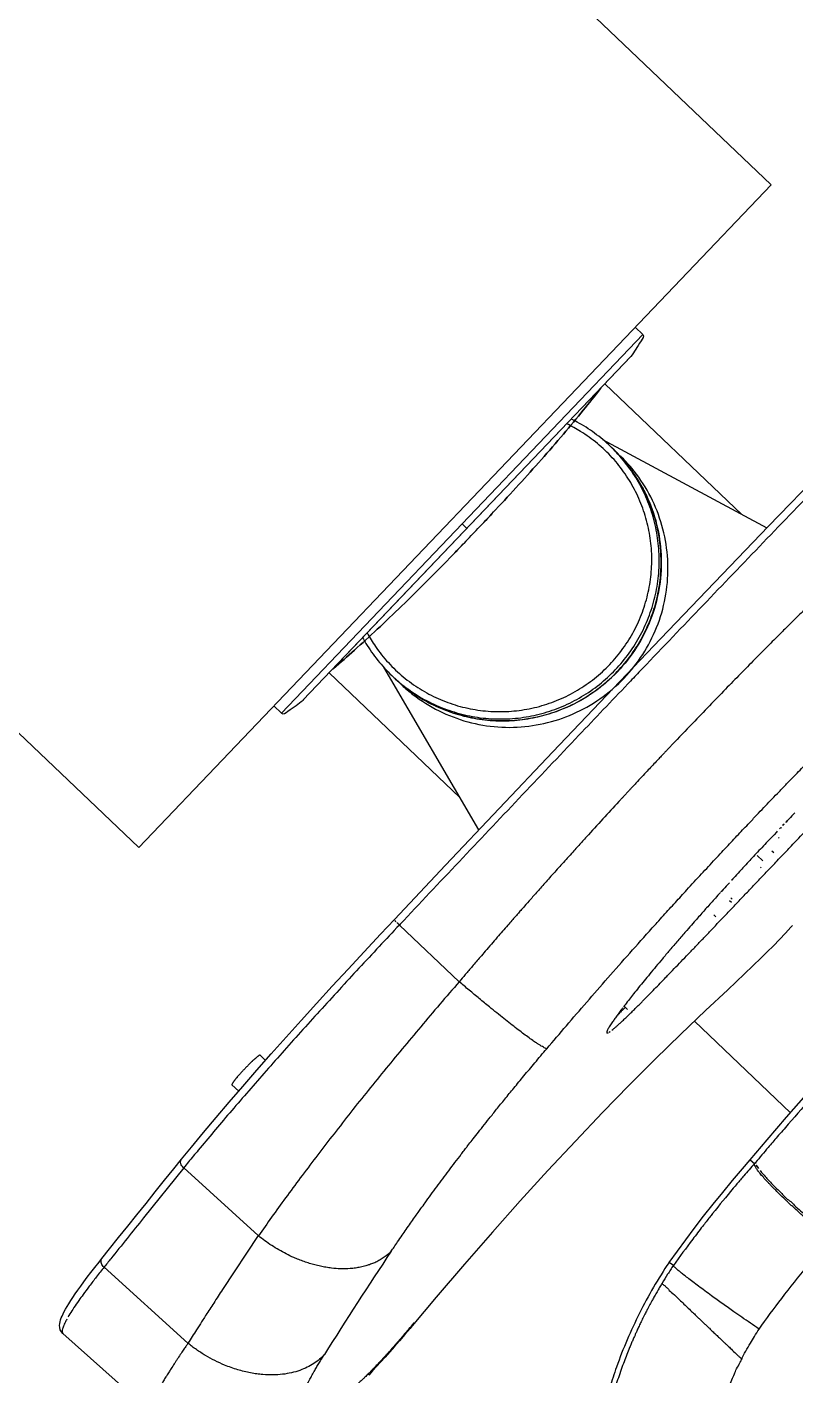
# Model space of a CAD drawing. Header units: millimetres. Extents: x 1145859089 to 1147511753, y -1047484727 to -1047247487.
# Drawn here: x 1146331046 to 1146331192.7, y -1047436878 to -1047436620.4 of the extents above; entities that cross this region are included whole.
import ezdxf
from ezdxf.xclip import XClip

# ---------------------------------------------------------------- set-up
doc = ezdxf.new("R2010")
doc.units = ezdxf.units.MM
doc.header["$LTSCALE"] = 100
doc.header["$MEASUREMENT"] = 0
doc.header["$XCLIPFRAME"] = 2
doc.linetypes.add('CENTERX2', pattern=[4, 2.5, -0.5, 0.5, -0.5])
doc.layers.get('0').update_dxf_attribs({"linetype": 'CONTINUOUS'})
for name, color, linetype in [('L-지중매입', 3, 'CENTERX2'), ('XREF', 135, 'CONTINUOUS'), ('단지배치도$0$W240910', 135, 'CONTINUOUS')]:
    doc.layers.add(name, color=color, linetype=linetype)

# ---------------------------------------------------------------- blocks, each defined once
blk = doc.blocks.new('단지배치도$0$zw$9902')
at = {"layer": '단지배치도$0$W240910', "linetype": 'ByBlock', "ltscale": 20}
for p, q in [((62514.49, -65281.25), (62395.73, -65168.01)), ((62393.73, -65407.9), (62514.49, -65281.25)), ((62393.73, -65407.9), (62274.96, -65294.66)), ((62490, -65309.83), (62488.55, -65308.45)), ((62490, -65309.83), (62420.99, -65382.21)), ((62487.7, -65314.08), (62425.15, -65379.68)), ((62487.67, -65314.11), (62430.75, -65373.81)), ((62482.74, -65319.28), (62508.89, -65344.22)), ((62482.74, -65319.28), (62508.89, -65344.22)), ((62482.33, -65329.91), (62513.71, -65346.82)), ((62483.82, -65331.23), (62484.18, -65331.58)), ((62484.21, -65331.6), (62484.18, -65331.58)), ((62484.22, -65331.61), (62484.21, -65331.6)), ((62514.03, -65346.48), (62524.37, -65335.76)), ((62456.42, -65346.89), (62455.5, -65346.02)), ((62458.8, -65346.62), (62456.25, -65349.3)), ((62458.8, -65346.62), (62458.84, -65346.58)), ((62458.87, -65346.55), (62458.84, -65346.58)), ((62503.71, -65357.23), (62514.03, -65346.48)), ((62456.19, -65349.36), (62456.21, -65349.33)), ((62456.25, -65349.3), (62456.21, -65349.33)), ((62493.4, -65368.01), (62503.71, -65357.23)), ((62483.1, -65378.8), (62493.4, -65368.01)), ((62458.7, -65404.52), (62440.52, -65373.41)), ((62430.09, -65374.51), (62455.08, -65398.34)), ((62430.09, -65374.51), (62455.08, -65398.34)), ((62442.07, -65375.01), (62442.43, -65375.36)), ((62442.43, -65375.36), (62442.46, -65375.39)), ((62442.46, -65375.39), (62442.47, -65375.39)), ((62472.82, -65389.61), (62483.1, -65378.8)), ((62420.99, -65382.21), (62419.55, -65380.83)), ((62425.25, -65379.58), (62425.13, -65379.71)), ((62425.15, -65379.68), (62425.13, -65379.71)), ((62462.56, -65400.43), (62472.82, -65389.61)), ((62452.33, -65411.26), (62462.56, -65400.43)), ((62517.93, -65402.4), (62517.66, -65402.69)), ((62515.52, -65404.93), (62515.06, -65405.42)), ((62515.68, -65404.76), (62515.52, -65404.93)), ((62516.36, -65404.05), (62516.49, -65404.19)), ((62517.66, -65402.69), (62517.55, -65402.8)), ((62513.06, -65407.54), (62512.71, -65407.91)), ((62516.02, -65406.11), (62515.91, -65405.99)), ((62510.63, -65410.13), (62510.43, -65410.35)), ((62511.84, -65409.37), (62512.92, -65410.4)), ((62515.02, -65408.88), (62514.66, -65408.54)), ((62442.56, -65421.63), (62452.33, -65411.26)), ((62508.89, -65412.02), (62508.49, -65412.45)), ((62509.13, -65411.75), (62508.89, -65412.02)), ((62510.43, -65410.35), (62510.24, -65410.56)), ((62512.58, -65411.73), (62512.45, -65411.6)), ((62507.34, -65413.71), (62507.22, -65413.84)), ((62507.1, -65417.77), (62506.83, -65417.52)), ((62506.91, -65418.35), (62506.58, -65418.04)), ((62439.9, -65424.46), (62442.56, -65421.63)), ((62443.53, -65422.68), (62443.49, -65422.64)), ((62443.66, -65422.54), (62443.53, -65422.68)), ((62454.94, -65433.51), (62443.53, -65422.68)), ((62503.95, -65421.1), (62503.57, -65420.74)), ((62436.79, -65427.78), (62439.9, -65424.46)), ((62498.4, -65423.72), (62498.23, -65423.92)), ((62498.74, -65423.33), (62498.4, -65423.72)), ((62516.1, -65425.45), (62514.94, -65426.63)), ((62517.26, -65424.27), (62516.1, -65425.45)), ((62518.26, -65423.12), (62517.26, -65424.27)), ((62433.72, -65431.09), (62436.79, -65427.78)), ((62495.13, -65427.51), (62495.11, -65427.53)), ((62513.78, -65427.79), (62512.62, -65428.95)), ((62514.94, -65426.63), (62513.78, -65427.79)), ((62512.62, -65428.95), (62506.22, -65435.06)), ((62430.68, -65434.39), (62433.72, -65431.09)), ((62427.69, -65437.67), (62430.68, -65434.39)), ((62506.22, -65435.06), (62501.98, -65439.02)), ((62424.75, -65440.92), (62427.69, -65437.67)), ((62487.1, -65438.8), (62486.43, -65438.17)), ((62486.68, -65438.4), (62486.55, -65438.52)), ((62421.87, -65444.14), (62424.75, -65440.92)), ((62501.98, -65439.02), (62497.24, -65443.56)), ((62499.87, -65441.04), (62518.22, -65458.54)), ((62499.87, -65441.04), (62518.22, -65458.54)), ((62497.24, -65443.56), (62492.38, -65448.32)), ((62419.05, -65447.31), (62421.87, -65444.14)), ((62416.31, -65450.44), (62419.05, -65447.31)), ((62416.93, -65447.56), (62417.97, -65448.55)), ((62492.38, -65448.32), (62487.4, -65453.3)), ((62413.63, -65453.51), (62416.31, -65450.44)), ((62411.04, -65456.51), (62413.63, -65453.51)), ((62411.55, -65453.2), (62412.84, -65454.43)), ((62487.4, -65453.3), (62482.32, -65458.52)), ((62408.54, -65459.45), (62411.04, -65456.51)), ((62517.46, -65459.41), (62521.21, -65455.11)), ((62482.32, -65458.52), (62477.14, -65463.95)), ((62406.12, -65462.32), (62408.54, -65459.45)), ((62513.75, -65463.75), (62517.46, -65459.41)), ((62403.81, -65465.11), (62406.12, -65462.32)), ((62477.14, -65463.95), (62471.89, -65469.57)), ((62510.52, -65467.57), (62513.75, -65463.75)), ((62401.9, -65467.43), (62403.81, -65465.11)), ((62402.33, -65469.08), (62394.65, -65478.64)), ((62398.66, -65471.46), (62400.44, -65469.25)), ((62400.44, -65469.25), (62401.9, -65467.43)), ((62402.33, -65469.08), (62402.29, -65469.05)), ((62416.55, -65482.02), (62402.33, -65469.08)), ((62507.14, -65471.51), (62509.03, -65469.28)), ((62509.03, -65469.28), (62510.52, -65467.57)), ((62510.52, -65467.57), (62510.52, -65467.57)), ((62510.52, -65467.57), (62511.33, -65468.26)), ((62511.33, -65468.26), (62511.52, -65468.04)), ((62396.89, -65473.66), (62398.66, -65471.46)), ((62471.89, -65469.57), (62466.6, -65475.37)), ((62505.27, -65473.77), (62507.14, -65471.51)), ((62395.13, -65475.86), (62396.89, -65473.66)), ((62503.42, -65476.04), (62505.27, -65473.77)), ((62393.37, -65478.05), (62395.13, -65475.86)), ((62466.6, -65475.37), (62461.28, -65481.34)), ((62501.61, -65478.33), (62503.42, -65476.04)), ((62391.63, -65480.23), (62393.37, -65478.05)), ((62499.81, -65480.65), (62501.61, -65478.33)), ((62389.89, -65482.4), (62391.63, -65480.23)), ((62416.55, -65482.02), (62409.74, -65492.34)), ((62416.55, -65482.02), (62416.59, -65482.05)), ((62461.28, -65481.34), (62455.93, -65487.47)), ((62495.01, -65487.15), (62499.81, -65480.65)), ((62386.71, -65486.39), (62388.16, -65484.57)), ((62388.16, -65484.57), (62389.89, -65482.4)), ((62385.36, -65488.09), (62386.16, -65487.08)), ((62386.16, -65487.08), (62386.72, -65486.38)), ((62495.84, -65487.73), (62495.01, -65487.15)), ((62383.27, -65490.84), (62383.92, -65489.98)), ((62383.92, -65489.98), (62384.61, -65489.06)), ((62384.61, -65489.06), (62385.36, -65488.09)), ((62387.12, -65488.07), (62387.08, -65488.03)), ((62403.14, -65502.6), (62387.12, -65488.07)), ((62455.93, -65487.47), (62450.56, -65493.77)), ((62381.62, -65493.14), (62382.13, -65492.43)), ((62382.13, -65492.43), (62382.67, -65491.66)), ((62382.67, -65491.66), (62383.27, -65490.84)), ((62380.05, -65495.58), (62380.38, -65495.03)), ((62380.38, -65495.03), (62380.75, -65494.45)), ((62380.75, -65494.45), (62381.17, -65493.82)), ((62381.17, -65493.82), (62381.62, -65493.14)), ((62450.56, -65493.77), (62445.98, -65499.25)), ((62378.94, -65497.76), (62379.1, -65497.39)), ((62379.1, -65497.39), (62379.29, -65496.98)), ((62379.29, -65496.98), (62379.51, -65496.55)), ((62379.51, -65496.55), (62379.76, -65496.08)), ((62379.76, -65496.08), (62380.05, -65495.58)), ((62378.62, -65499.2), (62378.65, -65498.83)), ((62378.65, -65499.61), (62378.62, -65499.2)), ((62378.65, -65498.83), (62378.71, -65498.48)), ((62378.76, -65500.04), (62378.65, -65499.61)), ((62378.71, -65498.48), (62378.81, -65498.13)), ((62378.96, -65500.43), (62378.76, -65500.04)), ((62378.81, -65498.13), (62378.94, -65497.76)), ((62445.56, -65499.76), (62444.54, -65500.95)), ((62445.98, -65499.25), (62445.56, -65499.76)), ((62379.24, -65500.75), (62378.96, -65500.43)), ((62396.15, -65515.78), (62379.25, -65500.76)), ((62443.56, -65502.1), (62442.61, -65503.19)), ((62444.54, -65500.95), (62443.56, -65502.1)), ((62440.82, -65505.23), (62439.98, -65506.16)), ((62441.7, -65504.24), (62440.82, -65505.23)), ((62442.61, -65503.19), (62441.7, -65504.24)), ((62438.39, -65507.89), (62437.66, -65508.67)), ((62439.17, -65507.05), (62438.39, -65507.89)), ((62439.98, -65506.16), (62439.17, -65507.05))]:
    blk.add_line(p, q, dxfattribs=at)
at = {"layer": '단지배치도$0$W240910'}
for radius in [11431.38, 11931.38]:
    blk.add_arc((57394.29, -57699.4), radius, 251.62775, 321.418131, dxfattribs=at)
at = {"layer": '단지배치도$0$W240910', "linetype": 'ByBlock', "ltscale": 20}
for centre, radius, start, end in [((83110, -85034.37), 28703.08, 136.1634, 136.565985), ((82768.96, -84709.2), 28226.86, 136.161713, 136.567679), ((62463.09, -65352.97), 30.04, 45.4017, 46.3647), ((62463.54, -65353.29), 29.96, 42.9113, 46.3621), ((62463.45, -65353.37), 30.08, 42.3345, 42.9134), ((62463.42, -65353.4), 30.12, 39.452, 42.3342), ((62463.44, -65353.39), 30.1, 37.9176, 39.4522), ((62463.48, -65353.35), 30.05, 36.3795, 37.9177), ((62463.54, -65353.31), 29.98, 29.8115, 36.3792), ((62463.46, -65353.36), 30.07, 29.0812, 29.8166), ((62096.94, -65006.7), 496.46, 316.3643, 316.5779), ((62099.49, -65004.03), 496.46, 316.1515, 316.3651), ((62464.45, -65354.56), 30.36, 310.99, 321.7904), ((62463.14, -65353.71), 29.96, 226.3672, 229.8181), ((62463.22, -65353.62), 30.08, 229.816, 230.3949), ((62463.24, -65353.59), 30.12, 230.3953, 233.2774), ((62463.23, -65353.6), 30.1, 233.2772, 234.8118), ((62463.2, -65353.65), 30.05, 234.8116, 236.3499), ((62463.16, -65353.71), 29.98, 236.3501, 242.9179), ((62463.21, -65353.62), 30.07, 242.9128, 243.6482), ((62981.73, -65847.74), 642.99, 136.01916, 136.16373), ((62981.56, -65847.63), 642.78, 136.53148, 136.79068), ((62973.92, -65840.46), 632.31, 136.83644, 137.11182), ((62958.15, -65825.89), 610.84, 137.4026, 137.56232), ((62966.78, -65833.84), 622.57, 137.16541, 137.31466), ((62946.33, -65815.11), 594.84, 137.67614, 137.84709), ((62924.71, -65795.63), 565.74, 138.0644, 138.3191), ((62935.06, -65804.92), 579.65, 137.91771, 138.06478), ((62293.63, -65204.88), 313.19, 315.8266, 316.042), ((62582.07, -65511.3), 120.4, 142.5926, 142.7887), ((62483.26, -65443.19), 0.144, 218.5234, 223.1724), ((62479.9, -65437.39), 6.84, 307.8614, 308.0218), ((63070.31, -65940.34), 731.65, 137.8619, 139.04256), ((63073.03, -65942.72), 735.26, 139.04188, 139.29079), ((63073.17, -65942.84), 735.45, 139.29087, 139.49734), ((63073.84, -65943.41), 736.32, 139.49736, 139.78966), ((65663.04, -68097.29), 4188.04, 141.29815, 141.43496), ((63237.25, -66013.48), 954.87, 146.39571, 147.80636), ((62400.6, -65509.36), 23.51, 149.1292, 151.0897), ((62256.27, -65338.63), 248.49, 319.5365, 319.8952)]:
    blk.add_arc(centre, radius, start, end, dxfattribs=at)
for points, knots in [([(62490, -65309.83), (62490.31, -65310.13), (62489.04, -65312.04), (62488.41, -65313.11), (62487.7, -65314.08)], [0, 0, 0, 0, 1.270921, 4.883286, 4.883286, 4.883286, 4.883286]), ([(62458.87, -65346.55), (62459.88, -65345.49), (62462.39, -65342.83), (62467.78, -65337), (62473.38, -65330.67), (62478.52, -65324.51), (62480.9, -65321.52), (62482.03, -65320.05), (62482.08, -65319.98)], [0, 0, 0, 0, 4.417649, 10.953942, 23.826463, 29.746417, 35.049573, 35.294587, 35.294587, 35.294587, 35.294587]), ([(62482.08, -65319.98), (62482.03, -65320.05), (62480.9, -65321.52), (62478.52, -65324.51), (62473.38, -65330.67), (62467.78, -65337), (62462.55, -65342.66), (62460.21, -65345.14), (62459.36, -65346.03)], [0, 0, 0, 0, 0.245014, 5.54817, 11.468124, 24.340645, 30.876937, 34.578482, 34.578482, 34.578482, 34.578482]), ([(62483.69, -65372.9), (62484.6, -65371.95), (62486.29, -65369.91), (62488.39, -65366.55), (62490.01, -65362.93), (62491.13, -65359.12), (62491.72, -65355.2), (62491.77, -65351.24), (62491.27, -65347.31), (62490.25, -65343.49), (62488.72, -65339.84), (62486.7, -65336.44), (62484.24, -65333.34), (62481.38, -65330.61), (62478.42, -65328.48), (62476.38, -65327.35), (62475.46, -65326.91)], [0, 0, 0, 0, 3.956531, 7.912519, 11.867416, 15.82085, 19.772505, 23.722097, 27.669651, 31.615273, 35.55921, 39.50186, 43.443683, 47.385235, 51.327059, 54.361858, 54.361858, 54.361858, 54.361858]), ([(62483.82, -65331.23), (62482.87, -65330.32), (62480.84, -65328.63), (62478.26, -65326.99), (62476.71, -65326.19), (62476.33, -65326.01)], [0, 0, 0, 0, 3.942487, 7.885538, 9.158562, 9.158562, 9.158562, 9.158562]), ([(62535.34, -65326.45), (62531.49, -65330.42), (62523.8, -65338.39), (62512.27, -65350.35), (62500.76, -65362.36), (62493.09, -65370.38), (62489.27, -65374.39)], [0, 0, 0, 0, 16.59581, 33.214361, 49.848484, 66.491004, 66.491004, 66.491004, 66.491004]), ([(62484.75, -65373.92), (62485.7, -65372.92), (62487.47, -65370.8), (62489.66, -65367.28), (62491.35, -65363.51), (62492.52, -65359.53), (62493.13, -65355.44), (62493.18, -65351.31), (62492.67, -65347.21), (62491.6, -65343.22), (62490, -65339.41), (62487.9, -65335.86), (62485.86, -65333.3), (62484.55, -65331.94), (62484.18, -65331.58)], [0, 0, 0, 0, 4.128593, 8.256609, 12.383493, 16.50884, 20.632337, 24.753684, 28.872901, 32.990104, 37.105547, 41.219647, 45.332886, 46.885831, 46.885831, 46.885831, 46.885831]), ([(62485.12, -65374.27), (62486.07, -65373.27), (62487.83, -65371.15), (62490.02, -65367.63), (62491.72, -65363.85), (62492.88, -65359.88), (62493.49, -65355.79), (62493.55, -65351.66), (62493.03, -65347.56), (62491.97, -65343.57), (62490.37, -65339.76), (62488.26, -65336.21), (62486.13, -65333.53), (62484.7, -65332.07), (62484.22, -65331.61)], [0, 0, 0, 0, 4.128404, 8.256351, 12.383263, 16.508643, 20.632117, 24.753489, 28.872736, 32.989974, 37.105461, 41.219591, 45.332869, 47.347025, 47.347025, 47.347025, 47.347025]), ([(62488.31, -65373.34), (62489.5, -65371.83), (62491.61, -65368.55), (62493.79, -65363.09), (62494.88, -65357.28), (62494.83, -65351.38), (62493.63, -65345.59), (62491.34, -65340.16), (62488.54, -65336.02), (62486.49, -65333.8), (62485.74, -65333.06)], [0, 0, 0, 0, 5.758499, 11.636919, 17.511795, 23.382454, 29.248857, 35.111614, 40.971197, 44.145899, 44.145899, 44.145899, 44.145899]), ([(62546.88, -65337.52), (62546.51, -65337.86), (62545.72, -65338.59), (62544.46, -65339.77), (62543.18, -65340.97), (62541.87, -65342.2), (62540.56, -65343.43), (62539.23, -65344.68), (62537.98, -65345.87), (62536.91, -65346.89), (62536, -65347.75), (62535.27, -65348.44), (62534.68, -65349.02), (62534.11, -65349.56), (62533.41, -65350.23), (62532.5, -65351.1), (62531.38, -65352.18), (62530.09, -65353.43), (62528.63, -65354.84), (62527.08, -65356.34), (62525.47, -65357.91), (62524.16, -65359.2), (62523.22, -65360.12), (62522.73, -65360.6), (62522.39, -65360.93), (62522.07, -65361.25), (62521.75, -65361.57), (62521, -65362.31), (62519.77, -65363.52), (62518.03, -65365.25), (62516.04, -65367.23), (62513.8, -65369.48), (62511.29, -65372.02), (62508.6, -65374.75), (62505.72, -65377.7), (62502.66, -65380.84), (62500.59, -65383.04), (62499.5, -65384.15)], [0, 0, 0, 0, 1.500995, 3.221361, 5.161397, 6.791019, 8.595113, 10.55132, 12.272613, 13.758669, 15.009206, 16.023981, 16.769912, 17.497226, 18.370265, 19.692329, 21.250869, 23.04618, 25.078597, 27.348483, 29.501923, 31.833292, 32.876174, 33.438999, 33.873931, 34.319103, 34.774516, 35.240174, 37.485988, 39.943773, 42.613761, 45.905682, 49.472119, 53.313188, 57.428857, 61.818901, 66.482864, 66.482864, 66.482864, 66.482864]), ([(62489.74, -65338.74), (62490.19, -65339.55), (62491.48, -65342.15), (62493.01, -65346.81), (62493.72, -65352.72), (62493.26, -65358.66), (62491.66, -65364.41), (62488.97, -65369.73), (62486.52, -65372.86), (62485.15, -65374.29)], [0, 0, 0, 0, 2.776625, 8.689118, 14.605682, 20.526647, 26.451677, 32.379816, 38.308208, 38.308208, 38.308208, 38.308208]), ([(62456.19, -65349.36), (62455.17, -65350.43), (62452.64, -65353.06), (62447.07, -65358.72), (62441.02, -65364.61), (62435.1, -65370.05), (62432.23, -65372.57), (62430.82, -65373.76), (62430.76, -65373.81)], [0, 0, 0, 0, 4.418476, 10.954768, 23.827289, 29.747243, 35.0504, 35.295413, 35.295413, 35.295413, 35.295413]), ([(62430.76, -65373.81), (62430.82, -65373.76), (62432.23, -65372.57), (62435.1, -65370.05), (62441.02, -65364.61), (62447.07, -65358.72), (62452.47, -65353.23), (62454.84, -65350.77), (62455.69, -65349.88)], [0, 0, 0, 0, 0.245014, 5.54817, 11.468124, 24.340645, 30.876937, 34.581103, 34.581103, 34.581103, 34.581103]), ([(62471.67, -65446.31), (62472.91, -65444.85), (62475.44, -65441.88), (62479.33, -65437.37), (62483.36, -65432.75), (62487.54, -65428.02), (62490.69, -65424.49), (62492.84, -65422.1), (62493.94, -65420.89), (62495.09, -65419.62), (62496.21, -65418.38), (62497.31, -65417.18), (62498.98, -65415.36), (62501.15, -65413), (62503.78, -65410.16), (62506.22, -65407.54), (62508.48, -65405.14), (62510.42, -65403.09), (62512.06, -65401.36), (62513.42, -65399.93), (62514.73, -65398.56), (62516.07, -65397.17), (62517.66, -65395.52), (62519.54, -65393.58), (62521.76, -65391.3), (62524.18, -65388.83), (62526.82, -65386.16), (62529.76, -65383.19), (62533.04, -65379.92), (62535.63, -65377.37), (62537.32, -65375.71), (62538.02, -65375.02), (62538.69, -65374.36), (62539.36, -65373.71), (62541.2, -65371.91), (62544.18, -65369.02), (62548.29, -65365.09), (62552.29, -65361.29), (62556.16, -65357.65), (62558.71, -65355.29), (62559.97, -65354.13)], [0, 0, 0, 0, 5.754772, 11.701837, 17.842698, 24.178414, 30.614069, 32.056733, 33.806246, 35.517577, 37.190653, 38.825407, 40.421773, 44.579899, 48.450932, 52.033955, 55.328249, 58.333272, 60.491174, 62.470126, 64.282682, 66.177217, 68.248546, 71.140295, 74.317893, 77.780853, 81.528517, 85.560038, 90.32131, 95.423109, 96.473352, 97.420829, 98.363515, 99.30141, 100.234513, 106.0602, 111.773038, 117.287196, 122.603733, 127.723968, 127.723968, 127.723968, 127.723968]), ([(62436.5, -65367.79), (62436.7, -65368.16), (62437.57, -65369.66), (62439.33, -65372.17), (62441.12, -65374.11), (62442.07, -65375.01)], [38.244467, 38.244467, 38.244467, 38.244467, 39.515555, 43.458684, 47.401327, 47.401327, 47.401327, 47.401327]), ([(62437.36, -65366.88), (62437.85, -65367.77), (62439.07, -65369.75), (62441.34, -65372.61), (62444.2, -65375.34), (62447.41, -65377.65), (62450.9, -65379.5), (62454.62, -65380.86), (62458.49, -65381.7), (62462.44, -65382), (62466.39, -65381.76), (62470.28, -65380.99), (62474.03, -65379.69), (62477.56, -65377.9), (62480.83, -65375.64), (62482.78, -65373.86), (62483.69, -65372.9)], [36.468695, 36.468695, 36.468695, 36.468695, 39.50186, 43.443683, 47.385235, 51.327059, 55.269708, 59.213647, 63.159266, 67.10682, 71.056403, 75.008062, 78.961505, 82.916401, 86.872392, 90.828922, 90.828922, 90.828922, 90.828922]), ([(62442.07, -65375.01), (62442.57, -65375.49), (62444.1, -65376.86), (62446.89, -65378.87), (62450.54, -65380.8), (62454.42, -65382.22), (62458.45, -65383.09), (62462.57, -65383.41), (62466.7, -65383.16), (62470.76, -65382.36), (62474.67, -65381), (62478.36, -65379.13), (62481.77, -65376.78), (62483.8, -65374.91), (62484.75, -65373.92)], [0, 0, 0, 0, 2.057683, 6.170922, 10.285021, 14.400466, 18.517666, 22.636882, 26.75822, 30.881722, 35.007078, 39.133963, 43.26198, 47.390573, 47.390573, 47.390573, 47.390573]), ([(62442.47, -65375.39), (62442.95, -65375.86), (62444.48, -65377.21), (62447.26, -65379.22), (62450.91, -65381.15), (62454.78, -65382.57), (62458.82, -65383.44), (62462.94, -65383.76), (62467.07, -65383.51), (62471.12, -65382.7), (62475.03, -65381.35), (62478.73, -65379.48), (62482.13, -65377.13), (62484.17, -65375.26), (62485.12, -65374.27)], [0, 0, 0, 0, 2.014152, 6.127429, 10.24156, 14.357047, 18.474285, 22.593532, 26.714904, 30.838378, 34.963758, 39.090671, 43.218619, 47.347025, 47.347025, 47.347025, 47.347025]), ([(62487.14, -65376.62), (62484.02, -65379.89), (62477.08, -65387.18), (62466.34, -65398.5), (62454.96, -65410.54), (62447.4, -65418.55), (62443.66, -65422.54)], [0, 0, 0, 0, 13.559927, 30.196917, 46.820771, 63.243119, 63.243119, 63.243119, 63.243119]), ([(62485.15, -65374.29), (62483.79, -65375.73), (62480.77, -65378.33), (62475.58, -65381.27), (62469.92, -65383.14), (62464.01, -65383.88), (62458.07, -65383.45), (62453.34, -65382.15), (62450.69, -65380.98), (62449.86, -65380.57)], [0, 0, 0, 0, 5.93125, 11.859388, 17.784418, 23.705384, 29.621947, 35.534441, 38.311069, 38.311069, 38.311069, 38.311069]), ([(62444, -65376.85), (62444.67, -65377.48), (62446.87, -65379.35), (62451, -65381.93), (62456.51, -65384.03), (62462.33, -65385.03), (62468.24, -65384.87), (62474.01, -65383.58), (62479.42, -65381.2), (62482.74, -65378.88), (62484.3, -65377.54), (62484.37, -65377.48)], [0, 0, 0, 0, 2.78086, 8.641331, 14.504159, 20.370529, 26.241084, 32.115832, 37.994142, 43.874846, 44.165094, 44.165094, 44.165094, 44.165094]), ([(62420.99, -65382.21), (62421.3, -65382.5), (62423.16, -65381.15), (62424.19, -65380.47), (62425.13, -65379.71)], [0, 0, 0, 0, 1.270921, 4.883504, 4.883504, 4.883504, 4.883504]), ([(62499.5, -65384.15), (62498.16, -65385.5), (62496.72, -65387.05), (62495.12, -65388.74), (62494.68, -65389.2), (62494.24, -65389.67), (62493.75, -65390.18), (62493.19, -65390.77), (62492.49, -65391.52), (62491.7, -65392.36), (62490.79, -65393.34), (62489.79, -65394.4), (62488.85, -65395.41), (62488.12, -65396.19), (62487.65, -65396.7), (62487.28, -65397.1), (62486.92, -65397.49), (62486.55, -65397.89), (62486.18, -65398.29), (62484.91, -65399.66), (62482.72, -65402.04), (62480.41, -65404.56), (62478.88, -65406.25), (62478.14, -65407.06), (62477.39, -65407.89), (62476.54, -65408.83), (62475.6, -65409.87), (62474.62, -65410.97), (62473.33, -65412.4), (62471.81, -65414.1), (62470.13, -65416), (62468.68, -65417.64), (62467.56, -65418.91), (62466.73, -65419.85), (62466.14, -65420.52), (62465.58, -65421.16), (62464.94, -65421.89), (62464.14, -65422.81), (62463.2, -65423.88), (62462.16, -65425.09), (62461.07, -65426.35), (62459.98, -65427.62), (62458.76, -65429.03), (62457.49, -65430.52), (62456.16, -65432.08), (62455.32, -65433.06), (62454.94, -65433.51)], [0, 0, 0, 0, 5.705615, 6.344775, 6.983953, 7.623147, 8.262356, 9.113533, 10.0558, 11.340705, 12.590566, 14.051792, 15.724267, 16.725511, 17.260787, 17.797878, 18.338146, 18.881592, 19.428213, 19.978007, 24.464145, 29.149909, 30.229139, 31.318359, 32.417556, 33.586447, 35.134392, 36.612216, 38.019979, 40.90396, 43.441354, 45.632794, 47.478854, 48.517933, 49.40386, 50.150831, 51.072437, 52.297142, 53.824649, 55.341491, 57.071477, 58.845043, 60.34303, 62.669323, 64.724559, 66.50918, 66.50918, 66.50918, 66.50918]), ([(62485.83, -65441.28), (62486.03, -65441.08), (62486.45, -65440.7), (62487.07, -65440.1), (62487.72, -65439.47), (62488.4, -65438.79), (62489.12, -65438.08), (62489.73, -65437.47), (62490.43, -65436.76), (62491.23, -65435.95), (62492.26, -65434.89), (62493.33, -65433.8), (62494.26, -65432.84), (62495.26, -65431.8), (62496.35, -65430.67), (62497.68, -65429.28), (62499.05, -65427.86), (62500.44, -65426.4), (62501.87, -65424.91), (62503.32, -65423.38), (62504.8, -65421.83), (62506.3, -65420.25), (62507.83, -65418.64), (62509.39, -65417.01), (62510.96, -65415.35), (62512.56, -65413.67), (62513.97, -65412.19), (62515.51, -65410.57), (62517.18, -65408.83), (62518.93, -65406.98), (62520.7, -65405.13), (62522.47, -65403.28), (62524.47, -65401.18), (62526.45, -65399.11), (62528.4, -65397.06), (62529.83, -65395.57), (62531.21, -65394.12), (62532.54, -65392.73), (62534.31, -65390.88), (62536.04, -65389.07), (62537.72, -65387.31), (62539.34, -65385.6), (62540.45, -65384.43), (62541.01, -65383.84), (62541.04, -65383.8)], [0, 0, 0, 0, 0.847449, 1.696674, 2.601817, 3.560954, 4.572228, 5.633934, 6.15469, 7.571551, 9.046726, 10.576632, 12.158494, 13.041259, 14.920513, 16.84786, 18.822154, 20.84194, 22.905464, 25.010782, 27.155922, 29.339035, 31.5585, 33.812957, 36.101283, 38.422522, 40.775806, 42.241689, 45.117362, 48.00976, 49.880613, 52.802809, 55.698852, 58.564844, 61.396687, 64.190069, 64.771038, 67.397147, 69.963122, 72.464868, 74.898213, 77.258919, 79.542677, 79.703415, 79.703415, 79.703415, 79.703415]), ([(62505.34, -65415.91), (62505.21, -65416.05), (62505.05, -65416.23), (62504.89, -65416.41), (62504.85, -65416.44)], [0, 0, 0, 0, 0.5798651, 0.7238876, 0.7238876, 0.7238876, 0.7238876]), ([(62502.18, -65419.42), (62501.95, -65419.68), (62501.16, -65420.57), (62500.02, -65421.87), (62499.1, -65422.91), (62498.74, -65423.33)], [0, 0, 0, 0, 1.047958, 3.551246, 5.208172, 5.208172, 5.208172, 5.208172]), ([(62443.53, -65422.68), (62442.21, -65424.03), (62439.66, -65426.81), (62435.8, -65430.92), (62432.02, -65435.02), (62428.31, -65439.1), (62424.67, -65443.12), (62422.28, -65445.8), (62421.1, -65447.13)], [0, 0, 0, 0, 5.672981, 11.312687, 16.901235, 22.420913, 27.854237, 33.184005, 33.184005, 33.184005, 33.184005]), ([(62443.49, -65422.64), (62443.36, -65422.52), (62443.16, -65422.3), (62442.93, -65422.11), (62442.85, -65422.04)], [0, 0, 0, 0, 0.5538357, 0.8826929, 0.8826929, 0.8826929, 0.8826929]), ([(62498.23, -65423.92), (62497.71, -65424.51), (62496.7, -65425.68), (62495.66, -65426.89), (62495.14, -65427.5), (62495.11, -65427.53)], [0, 0, 0, 0, 2.363222, 4.650026, 4.771834, 4.771834, 4.771834, 4.771834]), ([(62495.11, -65427.53), (62494.65, -65428.07), (62493.78, -65429.1), (62492.52, -65430.6), (62491.36, -65432), (62490.26, -65433.34), (62489.23, -65434.62), (62488.3, -65435.77), (62487.43, -65436.87), (62486.83, -65437.64), (62486.49, -65438.09), (62486.43, -65438.17)], [0, 0, 0, 0, 2.127156, 4.045177, 5.872128, 7.605906, 9.24446, 10.785751, 12.058482, 13.43101, 13.728003, 13.728003, 13.728003, 13.728003]), ([(62454.94, -65433.51), (62453.7, -65434.95), (62451.24, -65437.81), (62447.6, -65442.09), (62444.05, -65446.34), (62440.56, -65450.57), (62437.18, -65454.78), (62434.91, -65457.55), (62433.84, -65458.96)], [0, 0, 0, 0, 5.688722, 11.312095, 16.858168, 22.332252, 27.734995, 33.06058, 33.06058, 33.06058, 33.06058]), ([(62471.67, -65446.31), (62471.44, -65446.3), (62471.09, -65446.07), (62470.6, -65445.8), (62470.16, -65445.52), (62469.61, -65445.17), (62468.91, -65444.68), (62468.03, -65444.05), (62467.02, -65443.3), (62465.92, -65442.47), (62464.73, -65441.55), (62463.45, -65440.54), (62462.1, -65439.46), (62460.53, -65438.19), (62458.77, -65436.74), (62456.85, -65435.13), (62455.57, -65434.05), (62454.94, -65433.51)], [0, 0, 0, 0, 0.695262, 1.168915, 1.699821, 2.257163, 3.127181, 4.252583, 5.513901, 6.8886, 8.399775, 10.033866, 11.770631, 13.586725, 16.08687, 18.61678, 21.108448, 21.108448, 21.108448, 21.108448]), ([(62486.18, -65438.49), (62486.12, -65438.58), (62485.85, -65438.93), (62485.42, -65439.51), (62484.91, -65440.21), (62484.43, -65440.88), (62484.04, -65441.46), (62483.72, -65441.94), (62483.45, -65442.4), (62483.26, -65442.77), (62483.06, -65443.18), (62483.15, -65443.28)], [0, 0, 0, 0, 0.339642, 1.298823, 2.168812, 2.949692, 3.758261, 4.26833, 4.70124, 5.305254, 5.70849, 5.70849, 5.70849, 5.70849]), ([(62486.55, -65438.52), (62486.39, -65438.68), (62486.01, -65439.05), (62485.55, -65439.49), (62485.25, -65439.77), (62485.18, -65439.83)], [0, 0, 0, 0, 0.667551, 1.595665, 1.890806, 1.890806, 1.890806, 1.890806]), ([(62484.11, -65442.78), (62484.24, -65442.68), (62484.5, -65442.46), (62484.9, -65442.11), (62485.34, -65441.72), (62485.65, -65441.44), (62485.82, -65441.28), (62485.83, -65441.28)], [0, 0, 0, 0, 0.492335, 1.017462, 1.604671, 2.251662, 2.282998, 2.282998, 2.282998, 2.282998]), ([(62421.1, -65447.13), (62419.95, -65448.43), (62417.68, -65451), (62414.35, -65454.81), (62411.14, -65458.54), (62408.07, -65462.15), (62405.77, -65464.92), (62404.47, -65466.46), (62404.15, -65466.84)], [0, 0, 0, 0, 5.208402, 10.279964, 15.198669, 19.949005, 24.516025, 25.995102, 25.995102, 25.995102, 25.995102]), ([(62416.93, -65447.56), (62416.92, -65447.55), (62416.91, -65447.55), (62416.88, -65447.55), (62416.85, -65447.56), (62416.81, -65447.57), (62416.77, -65447.59), (62416.72, -65447.63), (62416.66, -65447.66), (62416.59, -65447.71), (62416.52, -65447.76), (62416.44, -65447.82), (62416.36, -65447.89), (62416.27, -65447.96), (62416.17, -65448.04), (62416.07, -65448.13), (62415.96, -65448.22), (62415.85, -65448.32), (62415.74, -65448.42), (62415.62, -65448.53), (62415.49, -65448.65), (62415.37, -65448.77), (62415.24, -65448.89), (62415.11, -65449.02), (62414.97, -65449.15), (62414.83, -65449.28), (62414.7, -65449.42), (62414.56, -65449.56), (62414.42, -65449.71), (62414.27, -65449.85), (62414.13, -65450), (62414.04, -65450.1), (62413.99, -65450.14)], [0, 0, 0, 0, 0.018595, 0.042489, 0.074438, 0.115543, 0.166178, 0.226548, 0.296666, 0.376438, 0.465706, 0.564275, 0.671921, 0.788389, 0.913368, 1.046544, 1.187607, 1.336121, 1.491665, 1.653789, 1.822233, 1.996466, 2.176002, 2.360243, 2.548807, 2.741284, 2.937034, 3.135518, 3.336037, 3.538326, 3.741804, 3.945898, 3.945898, 3.945898, 3.945898]), ([(62441.96, -65485), (62442.14, -65484.74), (62442.55, -65484.14), (62443.24, -65483.12), (62444.01, -65482.01), (62444.83, -65480.82), (62445.62, -65479.69), (62446.38, -65478.62), (62447.04, -65477.69), (62447.71, -65476.75), (62448.53, -65475.62), (62449.53, -65474.24), (62450.65, -65472.72), (62451.79, -65471.18), (62452.95, -65469.62), (62454.13, -65468.06), (62455.01, -65466.91), (62455.69, -65466.02), (62456.11, -65465.47), (62456.72, -65464.69), (62457.45, -65463.75), (62458.39, -65462.54), (62459.49, -65461.14), (62460.73, -65459.57), (62462.13, -65457.83), (62463.69, -65455.89), (62465.43, -65453.76), (62467.34, -65451.45), (62469.44, -65448.94), (62470.91, -65447.2), (62471.67, -65446.31)], [0, 0, 0, 0, 0.9539, 2.177066, 3.682025, 5.030199, 6.500786, 7.819538, 8.962422, 9.921925, 11.293688, 13.152378, 15.040774, 16.956277, 18.896107, 20.857479, 22.837775, 23.235834, 24.203105, 24.922218, 26.214935, 27.755003, 29.545652, 31.534234, 33.768249, 36.25294, 38.994709, 42.000274, 45.273535, 48.807837, 48.807837, 48.807837, 48.807837]), ([(62413.99, -65450.14), (62413.94, -65450.19), (62413.85, -65450.29), (62413.71, -65450.44), (62413.57, -65450.59), (62413.44, -65450.74), (62413.3, -65450.88), (62413.17, -65451.03), (62413.05, -65451.17), (62412.92, -65451.31), (62412.8, -65451.45), (62412.68, -65451.58), (62412.57, -65451.72), (62412.46, -65451.85), (62412.36, -65451.97), (62412.26, -65452.09), (62412.16, -65452.21), (62412.08, -65452.32), (62411.99, -65452.42), (62411.92, -65452.52), (62411.85, -65452.61), (62411.79, -65452.7), (62411.73, -65452.78), (62411.68, -65452.86), (62411.64, -65452.92), (62411.61, -65452.99), (62411.58, -65453.04), (62411.56, -65453.09), (62411.54, -65453.12), (62411.54, -65453.16), (62411.54, -65453.18), (62411.54, -65453.2), (62411.55, -65453.2)], [0, 0, 0, 0, 0.203958, 0.407395, 0.609699, 0.810253, 1.008762, 1.204521, 1.396997, 1.585551, 1.769785, 1.949321, 2.123557, 2.292001, 2.454121, 2.609672, 2.758197, 2.899258, 3.032409, 3.15738, 3.273874, 3.381546, 3.480124, 3.569391, 3.649163, 3.719298, 3.779707, 3.830383, 3.871518, 3.903477, 3.927367, 3.945899, 3.945899, 3.945899, 3.945899]), ([(62433.84, -65458.96), (62432.8, -65460.35), (62430.65, -65463.01), (62427.58, -65467.04), (62424.62, -65470.96), (62421.81, -65474.77), (62419.12, -65478.44), (62417.46, -65480.89), (62416.59, -65482.05)], [0, 0, 0, 0, 5.199703, 10.275857, 15.197258, 19.937961, 24.482292, 28.822404, 28.822404, 28.822404, 28.822404]), ([(62402.29, -65469.05), (62402.18, -65468.94), (62401.97, -65468.7), (62401.76, -65468.26), (62401.71, -65467.8), (62401.83, -65467.53), (62401.9, -65467.43)], [0, 0, 0, 0, 0.456783, 0.949847, 1.43795, 1.80175, 1.80175, 1.80175, 1.80175]), ([(62511.33, -65468.26), (62510.65, -65469.04), (62509.53, -65470.32), (62508.18, -65471.9), (62506.18, -65474.29), (62504.63, -65476.18), (62503.34, -65477.81)], [0, 0, 0, 0, 3.107718, 5.114105, 6.219866, 12.457963, 12.457963, 12.457963, 12.457963]), ([(62525.79, -65482.77), (62525.27, -65482.46), (62524.4, -65481.54), (62523.07, -65480.47), (62521.94, -65479.47), (62521.02, -65478.66), (62520.24, -65477.97), (62519.6, -65477.38), (62519.04, -65476.87), (62518.5, -65476.37), (62517.98, -65475.89), (62517.27, -65475.22), (62516.4, -65474.38), (62515.54, -65473.53), (62514.89, -65472.88), (62514.43, -65472.4), (62513.99, -65471.94), (62513.46, -65471.37), (62512.88, -65470.73), (62512.29, -65470.03), (62511.83, -65469.43), (62511.5, -65468.9), (62511.26, -65468.47), (62511.33, -65468.26)], [0, 0, 0, 0, 1.832607, 3.750231, 5.118377, 6.354001, 7.445028, 8.226198, 8.983884, 9.716082, 10.421133, 11.097718, 12.658838, 14.029015, 14.733099, 15.405694, 16.044122, 16.645951, 17.731431, 18.648582, 19.380882, 19.964462, 20.622094, 20.622094, 20.622094, 20.622094]), ([(62511.68, -65468.56), (62511.76, -65468.72), (62511.99, -65469.07), (62512.24, -65469.4), (62512.39, -65469.59)], [0, 0, 0, 0, 0.530741, 1.253209, 1.253209, 1.253209, 1.253209]), ([(62512.39, -65469.59), (62512.58, -65469.83), (62513.02, -65470.35), (62513.47, -65470.85), (62513.72, -65471.12)], [0, 0, 0, 0, 0.91555, 2.021517, 2.021517, 2.021517, 2.021517]), ([(62513.72, -65471.12), (62514.01, -65471.43), (62514.64, -65472.09), (62515.29, -65472.74), (62515.63, -65473.07)], [0, 0, 0, 0, 1.285876, 2.734708, 2.734708, 2.734708, 2.734708]), ([(62515.63, -65473.07), (62515.93, -65473.37), (62516.74, -65474.1), (62517.42, -65475.02), (62518.01, -65475.35)], [0, 0, 0, 0, 1.264365, 3.290567, 3.290567, 3.290567, 3.290567]), ([(62518.01, -65475.35), (62518.39, -65475.57), (62519, -65476.35), (62520.19, -65477.32), (62521.48, -65478.49), (62522.91, -65479.76), (62524.52, -65481), (62525.45, -65482.12), (62526.1, -65482.42)], [0, 0, 0, 0, 1.332028, 2.878406, 4.627862, 6.553579, 8.611608, 10.743926, 10.743926, 10.743926, 10.743926]), ([(62503.34, -65477.81), (62503.16, -65478.04), (62502.51, -65478.85), (62501.24, -65480.48), (62498.89, -65483.54), (62497.05, -65486.05), (62495.84, -65487.73)], [0, 0, 0, 0, 0.863277, 3.109586, 6.217393, 12.429605, 12.429605, 12.429605, 12.429605]), ([(62441.96, -65485), (62441.84, -65485.14), (62441.52, -65485.44), (62440.96, -65485.92), (62440.24, -65486.43), (62439.43, -65486.9), (62438.62, -65487.29), (62437.85, -65487.58), (62437.18, -65487.79), (62436.6, -65487.94), (62436.11, -65488.05), (62435.61, -65488.15), (62435.11, -65488.22), (62434.62, -65488.28), (62433.68, -65488.37), (62432.32, -65488.39), (62430.77, -65488.28), (62429.49, -65488.09), (62428.43, -65487.89), (62427.38, -65487.64), (62426.35, -65487.34), (62425.32, -65487), (62424.32, -65486.63), (62423.18, -65486.15), (62421.9, -65485.54), (62420.49, -65484.77), (62419.13, -65483.93), (62417.83, -65483.02), (62417, -65482.38), (62416.59, -65482.05)], [0, 0, 0, 0, 0.562676, 1.295806, 2.217026, 3.211228, 4.089922, 4.917517, 5.685894, 6.194832, 6.702391, 7.207913, 7.710726, 8.210149, 8.7055, 10.546657, 12.28319, 13.351725, 14.427773, 15.507835, 16.588321, 17.665613, 18.736118, 19.796335, 21.38726, 22.991125, 24.594943, 26.18564, 27.751085, 27.751085, 27.751085, 27.751085]), ([(62512.22, -65499.89), (62513.61, -65497.9), (62516.64, -65493.85), (62521.15, -65488.13), (62524.34, -65484.47), (62525.79, -65482.77)], [0, 0, 0, 0, 7.294095, 15.152219, 21.860712, 21.860712, 21.860712, 21.860712]), ([(62387.08, -65488.03), (62386.95, -65488), (62386.82, -65487.7), (62386.56, -65487.29), (62386.5, -65486.77), (62386.65, -65486.47), (62386.71, -65486.39)], [0, 0, 0, 0, 0.401029, 0.836448, 1.505124, 1.826981, 1.826981, 1.826981, 1.826981]), ([(62495.01, -65487.15), (62493.97, -65488.7), (62491.99, -65491.88), (62489.33, -65496.81), (62486.97, -65501.9), (62485.11, -65506.65), (62484.1, -65509.73), (62483.7, -65511.03)], [0, 0, 0, 0, 5.604425, 11.208847, 16.813268, 22.417692, 26.509652, 26.509652, 26.509652, 26.509652]), ([(62387.12, -65488.07), (62386.58, -65488.65), (62385.69, -65489.9), (62384.33, -65491.63), (62383.23, -65493.12), (62382.58, -65494.03), (62382.32, -65494.4)], [0, 0, 0, 0, 2.386072, 4.590862, 6.60416, 7.947382, 7.947382, 7.947382, 7.947382]), ([(62495.84, -65487.73), (62495.66, -65488.01), (62495.29, -65488.57), (62494.56, -65489.7), (62494.03, -65490.55), (62493.68, -65491.12)], [0, 0, 0, 0, 1.007293, 2.015024, 4.025202, 4.025202, 4.025202, 4.025202]), ([(62497.05, -65488.9), (62496.87, -65488.76), (62496.56, -65488.5), (62496.19, -65488.12), (62495.86, -65487.9), (62495.84, -65487.73)], [0, 0, 0, 0, 0.671798, 1.181179, 1.684516, 1.684516, 1.684516, 1.684516]), ([(62512.22, -65499.89), (62511.68, -65499.48), (62510.55, -65498.77), (62508.96, -65497.64), (62507.57, -65496.67), (62506.35, -65495.81), (62505.27, -65495.05), (62504.2, -65494.28), (62503.05, -65493.45), (62501.88, -65492.59), (62500.68, -65491.71), (62499.59, -65490.89), (62498.62, -65490.15), (62497.78, -65489.5), (62497.28, -65489.08), (62497.05, -65488.9)], [0, 0, 0, 0, 2.033653, 3.997936, 5.842594, 7.124382, 8.466422, 9.808844, 11.093688, 12.698846, 14.169551, 15.553294, 16.788003, 17.853596, 18.737237, 18.737237, 18.737237, 18.737237]), ([(62409.74, -65492.34), (62409.17, -65493.19), (62408.13, -65494.81), (62406.97, -65496.6), (62406.2, -65497.79), (62405.6, -65498.74), (62404.55, -65500.38), (62403.68, -65501.75), (62403.14, -65502.6)], [0, 0, 0, 0, 3.07095, 5.795561, 6.370968, 7.335928, 9.171744, 12.201179, 12.201179, 12.201179, 12.201179]), ([(62493.68, -65491.12), (62493.62, -65491.23), (62493.48, -65491.46), (62493.2, -65491.93), (62492.9, -65492.44), (62492.6, -65492.96), (62492.36, -65493.38), (62492.14, -65493.78), (62491.88, -65494.24), (62491.62, -65494.71), (62491.35, -65495.21), (62491.07, -65495.73), (62490.83, -65496.21), (62490.59, -65496.67), (62490.38, -65497.07), (62490.07, -65497.69), (62489.7, -65498.44), (62489.3, -65499.29), (62488.95, -65500.04), (62488.65, -65500.71), (62488.42, -65501.23), (62488.23, -65501.65), (62488.08, -65502), (62487.93, -65502.35), (62487.78, -65502.7), (62487.63, -65503.05), (62487.49, -65503.4), (62487.02, -65504.54), (62486.23, -65506.58), (62485.18, -65509.58), (62484.53, -65511.69), (62484.23, -65512.75)], [0, 0, 0, 0, 0.364712, 0.816026, 1.647545, 2.136878, 2.616944, 3.07875, 3.515096, 4.197461, 4.704629, 5.225353, 5.952016, 6.317413, 6.772418, 7.31695, 8.384317, 9.28608, 10.155054, 10.858087, 11.4787, 11.864184, 12.245075, 12.625956, 13.006823, 13.387674, 13.768505, 14.149315, 17.056546, 20.361245, 23.674338, 23.674338, 23.674338, 23.674338]), ([(62493.68, -65491.12), (62493.62, -65491.28), (62494.14, -65491.45), (62494.39, -65491.88), (62494.81, -65492.08), (62494.91, -65492.29)], [0, 0, 0, 0, 0.492114, 1.004173, 1.690206, 1.690206, 1.690206, 1.690206]), ([(62494.91, -65492.29), (62495.07, -65492.64), (62495.89, -65493.1), (62496.44, -65493.75), (62496.79, -65494.08)], [0, 0, 0, 0, 1.157815, 2.59619, 2.59619, 2.59619, 2.59619]), ([(62382.32, -65494.4), (62382.23, -65494.53), (62381.83, -65495.09), (62381.19, -65496.05), (62380.66, -65496.9), (62380.42, -65497.29)], [0, 0, 0, 0, 0.46951, 2.073771, 3.463146, 3.463146, 3.463146, 3.463146]), ([(62496.79, -65494.08), (62497.07, -65494.35), (62497.64, -65494.89), (62498.48, -65495.7), (62499.28, -65496.46), (62499.95, -65497.1), (62500.53, -65497.65), (62500.97, -65498.08), (62501.38, -65498.47), (62501.77, -65498.84), (62502.22, -65499.27), (62502.79, -65499.81), (62503.4, -65500.39), (62504.04, -65501), (62504.6, -65501.53), (62505.12, -65502.03), (62505.58, -65502.47), (62506.11, -65502.97), (62506.76, -65503.59), (62507.46, -65504.26), (62508.07, -65504.84), (62508.5, -65505.26), (62508.76, -65505.49), (62508.88, -65505.61)], [0, 0, 0, 0, 1.179301, 2.342456, 3.506143, 4.473842, 5.160793, 5.879994, 6.325824, 6.855944, 7.496249, 8.18678, 9.210974, 10.025851, 10.82309, 11.530409, 12.18399, 12.757494, 13.698048, 14.901772, 15.656142, 16.207344, 16.706154, 16.706154, 16.706154, 16.706154]), ([(62380.02, -65497.99), (62379.96, -65498.1), (62379.75, -65498.48), (62379.44, -65499.1), (62379.21, -65499.78), (62379.05, -65500.34), (62379.2, -65500.65), (62379.3, -65500.75)], [0, 0, 0, 0, 0.365374, 1.313428, 2.041905, 2.562596, 2.986015, 2.986015, 2.986015, 2.986015]), ([(62445.32, -65499.89), (62444.99, -65500.28), (62444.55, -65500.79), (62444.02, -65501.41), (62443.71, -65501.77), (62443.37, -65502.16), (62442.96, -65502.63), (62442.47, -65503.18), (62441.99, -65503.73), (62441.53, -65504.24), (62441.15, -65504.67), (62440.8, -65505.05), (62440.5, -65505.38), (62440.14, -65505.77), (62439.78, -65506.16), (62439.41, -65506.56), (62439.11, -65506.87), (62438.82, -65507.18), (62438.54, -65507.47), (62438.12, -65507.9), (62437.59, -65508.44), (62436.99, -65509.03), (62436.53, -65509.46), (62436.2, -65509.77), (62435.88, -65510.05), (62435.56, -65510.33), (62435.19, -65510.62), (62434.86, -65510.87), (62434.44, -65511.15), (62434.14, -65511.29), (62433.94, -65511.34)], [0, 0, 0, 0, 1.517675, 2.038852, 2.441445, 2.959771, 3.588533, 4.320677, 5.147241, 5.794318, 6.370235, 6.878711, 7.323233, 7.706986, 8.481811, 8.920546, 9.348917, 9.76681, 10.174088, 10.570583, 11.574554, 12.46404, 13.08503, 13.450095, 13.836246, 14.345516, 14.728269, 15.243923, 15.608358, 16.226218, 16.226218, 16.226218, 16.226218]), ([(62446.33, -65498.7), (62446.25, -65498.85), (62446.15, -65499.04), (62446.02, -65499.2), (62446, -65499.23)], [0, 0, 0, 0, 0.5118561, 0.6230012, 0.6230012, 0.6230012, 0.6230012]), ([(62510.54, -65502.6), (62510.79, -65502.15), (62511.35, -65501.25), (62511.92, -65500.35), (62512.22, -65499.89)], [0, 0, 0, 0, 1.552487, 3.184526, 3.184526, 3.184526, 3.184526]), ([(62403.14, -65502.6), (62403.05, -65502.77), (62402.77, -65503.12), (62402.35, -65503.76), (62401.8, -65504.57), (62401.29, -65505.33), (62400.85, -65505.99), (62400.43, -65506.64), (62399.99, -65507.33), (62399.49, -65508.11), (62399.03, -65508.84), (62398.58, -65509.58), (62398.16, -65510.29), (62397.77, -65510.96), (62397.44, -65511.6), (62397.2, -65512), (62397.11, -65512.2)], [0, 0, 0, 0, 0.5631, 1.341968, 2.32173, 3.48176, 4.10597, 4.693085, 5.805903, 6.554317, 7.483776, 8.361123, 9.185869, 9.957937, 10.677446, 11.344491, 11.344491, 11.344491, 11.344491]), ([(62429.19, -65504.74), (62428.9, -65505.06), (62428.27, -65505.68), (62427.17, -65506.5), (62425.91, -65507.22), (62424.48, -65507.81), (62422.89, -65508.27), (62421.17, -65508.56), (62419.34, -65508.67), (62417.69, -65508.61), (62416.27, -65508.46), (62415.08, -65508.26), (62413.86, -65508), (62412.63, -65507.66), (62411.38, -65507.25), (62409.92, -65506.69), (62408.27, -65505.94), (62406.47, -65504.95), (62404.75, -65503.84), (62403.67, -65503.03), (62403.14, -65502.6)], [0, 0, 0, 0, 1.286235, 2.649868, 4.099922, 5.644065, 7.287244, 9.030497, 10.870034, 12.796764, 13.95826, 15.163585, 16.409342, 17.691226, 19.004086, 20.342032, 22.381471, 24.439462, 26.492214, 28.516025, 28.516025, 28.516025, 28.516025]), ([(62508.88, -65505.61), (62509.06, -65505.08), (62509.72, -65504.12), (62510.23, -65503.1), (62510.54, -65502.6)], [0, 0, 0, 0, 1.67337, 3.440113, 3.440113, 3.440113, 3.440113]), ([(62425.46, -65512.82), (62425.26, -65512.72), (62425.28, -65512.09), (62425.47, -65511.56), (62425.68, -65511.01), (62425.88, -65510.58), (62426.09, -65510.13), (62426.3, -65509.7), (62426.53, -65509.26), (62426.76, -65508.84), (62426.99, -65508.41), (62427.23, -65508), (62427.46, -65507.6), (62427.67, -65507.23), (62427.9, -65506.85), (62428.13, -65506.46), (62428.36, -65506.08), (62428.58, -65505.72), (62428.86, -65505.28), (62429.06, -65504.96), (62429.19, -65504.74)], [0, 0, 0, 0, 0.685394, 1.381827, 1.856629, 2.42532, 2.802823, 3.362447, 3.856584, 4.286603, 4.783221, 5.319702, 5.730847, 6.157956, 6.600644, 7.058432, 7.525143, 7.94474, 8.313067, 9.080237, 9.080237, 9.080237, 9.080237]), ([(62501.47, -65540.32), (62501.43, -65538.81), (62501.36, -65537.15), (62501.39, -65535.31), (62501.4, -65534.78), (62501.42, -65534.19), (62501.45, -65533.48), (62501.49, -65532.74), (62501.53, -65532.08), (62501.57, -65531.57), (62501.6, -65531.15), (62501.64, -65530.7), (62501.7, -65530), (62501.83, -65528.69), (62502.17, -65526.08), (62502.61, -65523.59), (62503.04, -65521.64), (62503.19, -65520.96), (62503.33, -65520.38), (62503.46, -65519.88), (62503.59, -65519.38), (62503.71, -65518.93), (62503.85, -65518.42), (62503.99, -65517.91), (62504.16, -65517.32), (62504.34, -65516.74), (62504.52, -65516.16), (62504.7, -65515.58), (62504.96, -65514.81), (62505.29, -65513.86), (62505.7, -65512.73), (62506.14, -65511.6), (62506.61, -65510.45), (62507.08, -65509.34), (62507.63, -65508.16), (62507.99, -65507.29), (62509.22, -65505.14), (62508.88, -65505.61)], [0, 0, 0, 0, 4.518138, 4.98761, 5.519291, 6.113066, 6.768875, 7.649409, 8.317802, 8.774307, 9.159361, 9.580814, 10.143028, 11.268688, 13.525753, 18.051297, 18.832091, 19.524161, 20.127712, 20.643007, 21.07032, 21.66195, 22.040052, 22.651282, 23.261655, 23.871211, 24.480004, 25.088098, 25.695569, 26.903457, 28.109964, 29.315847, 30.522095, 31.839608, 33.002428, 34.150196, 35.90749, 35.90749, 35.90749, 35.90749])]:
    blk.add_open_spline(points, degree=3, knots=knots, dxfattribs=at)
for points in [[(62458.87, -65346.55), (62459.03, -65346.38), (62459.19, -65346.21), (62459.36, -65346.03)], [(62456.19, -65349.36), (62456.02, -65349.53), (62455.86, -65349.7), (62455.69, -65349.88)], [(62489.27, -65374.39), (62488.56, -65375.13), (62487.85, -65375.88), (62487.14, -65376.62)], [(62516.35, -65404.05), (62516.13, -65404.29), (62515.91, -65404.53), (62515.68, -65404.76)], [(62516.97, -65403.41), (62516.76, -65403.63), (62516.56, -65403.84), (62516.35, -65404.05)], [(62517.55, -65402.8), (62517.36, -65403), (62517.16, -65403.21), (62516.97, -65403.41)], [(62507.22, -65413.84), (62506.99, -65414.09), (62506.76, -65414.34), (62506.53, -65414.59)], [(62442.85, -65422.04), (62442.72, -65421.93), (62442.4, -65421.62), (62442.56, -65421.63)], [(62483.16, -65443.29), (62483.19, -65443.32), (62483.23, -65443.33), (62483.27, -65443.33)], [(62483.27, -65443.33), (62483.4, -65443.31), (62483.5, -65443.22), (62483.6, -65443.15)], [(62483.6, -65443.15), (62483.77, -65443.03), (62483.93, -65442.92), (62484.09, -65442.79)], [(62404.15, -65466.84), (62403.53, -65467.58), (62402.92, -65468.32), (62402.33, -65469.08)], [(62511.52, -65468.04), (62511.46, -65468.21), (62511.59, -65468.41), (62511.68, -65468.56)], [(62388.4, -65486.45), (62387.98, -65486.99), (62387.55, -65487.53), (62387.12, -65488.07)]]:
    blk.add_open_spline(points, degree=3, dxfattribs=at)
blk = doc.blocks.new('단지배치도')
blk.add_blockref('단지배치도$0$zw$9902', (141034.19, 142437.16))

msp = doc.modelspace()

# ---------------------------------------------------------------- linework, layer by layer
at = {"layer": 'L-지중매입', "ltscale": 2}
msp.add_arc((1146292364.149594, -1047402174.186541, 0), 45716.750817, 303.4822833292, 333.0437788935, dxfattribs=at)

# ---------------------------------------------------------------- block references
at = {"layer": 'XREF'}
ref = msp.add_blockref('단지배치도', (1146127639.433663, -1047513806.462535), dxfattribs=at)
XClip(ref).set_block_clipping_path([(72982.4064819524, 34919.7593965298), (360382.4067475507, 255319.7593436697)])

doc.saveas('drawing.dxf')
